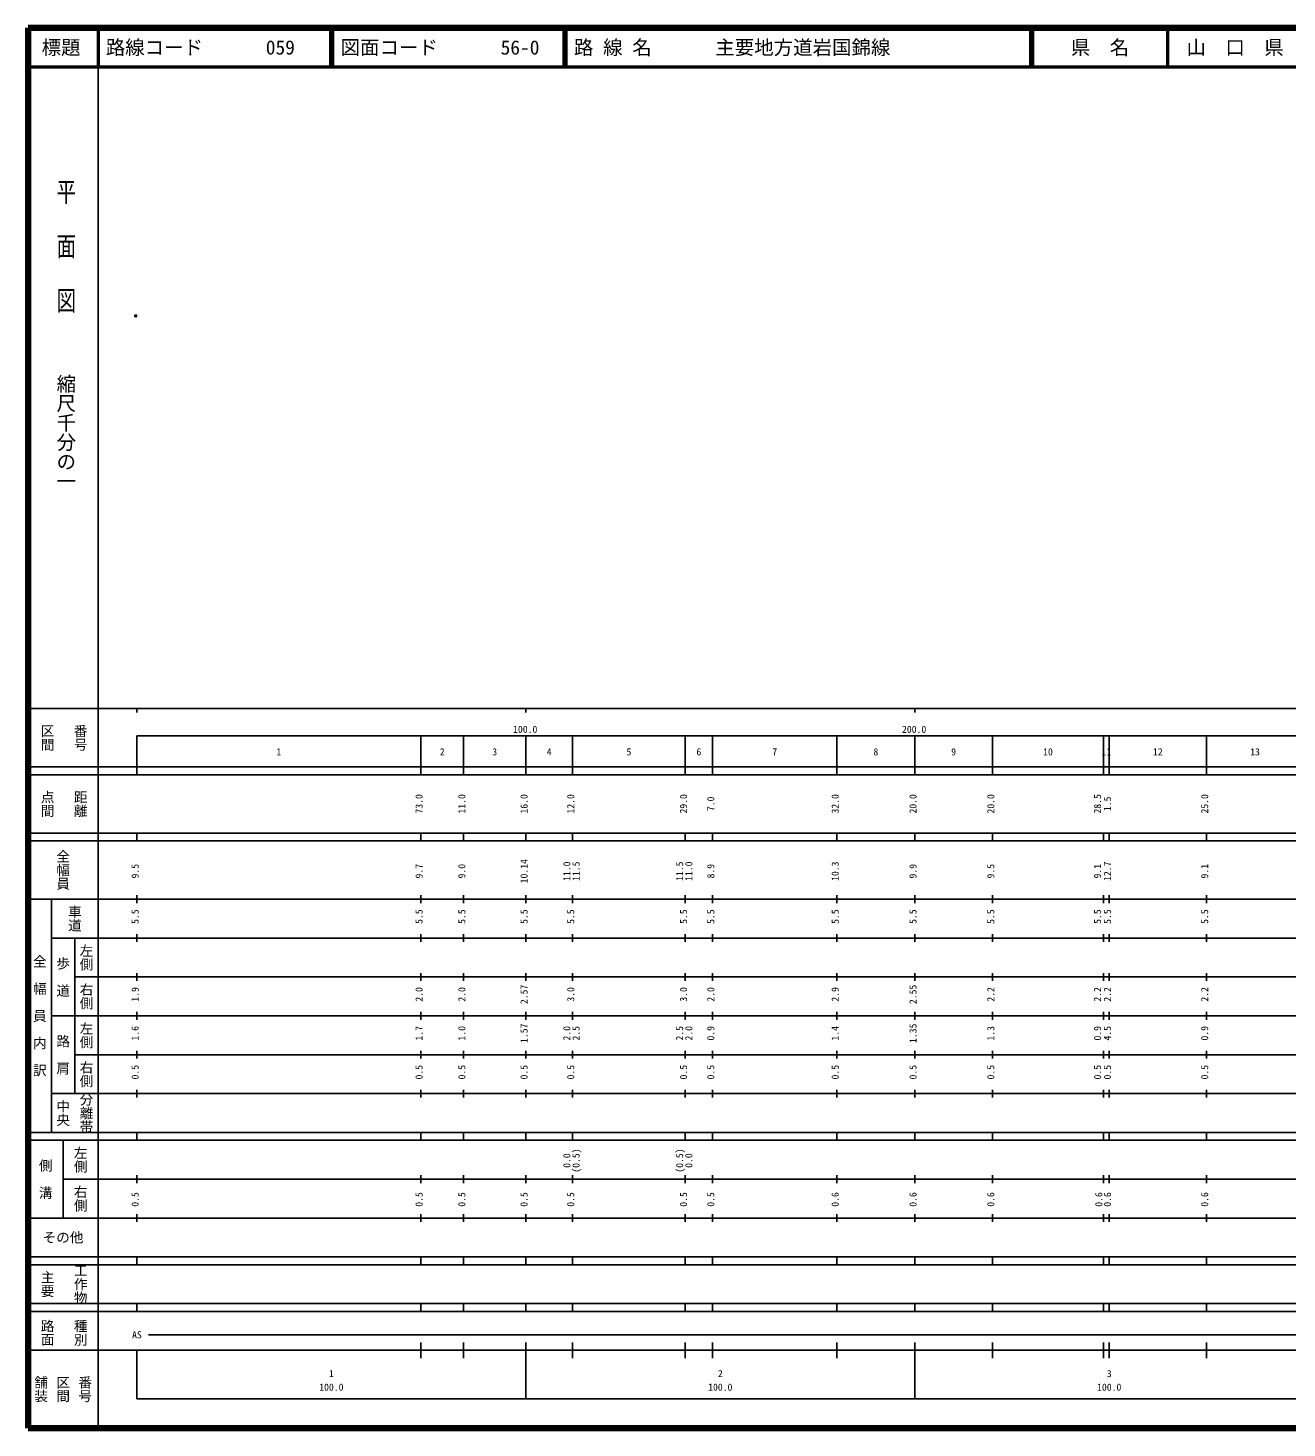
# Model space of a CAD drawing. Units: millimetres on the paper. Extents: x 40 to 680, y 20 to 380.
# Drawn here: x 40 to 363.7, y 20 to 380 of the extents above; entities that cross this region are included whole.
import ezdxf
from ezdxf.enums import TextEntityAlignment as Align

# ---------------------------------------------------------------- set-up
doc = ezdxf.new("R2010")
doc.units = ezdxf.units.MM
doc.header["$PDMODE"] = 32
doc.header["$PDSIZE"] = 0.5
doc.layers.add('M-OTRS', color=6, linetype='Continuous')
doc.layers.add('M-TTL-TXT', color=7, linetype='Continuous')
for name, color, linetype, lineweight in [('M-TTL', 2, 'Continuous', 140), ('M-TTL-BAND', 7, 'Continuous', 25), ('M-TTL-LINE', 7, 'Continuous', 50)]:
    doc.layers.add(name, color=color, linetype=linetype, lineweight=lineweight)
doc.styles.add('@ＭＳ ゴシック', font='')
doc.styles.add('ＭＳ ゴシック', font='')
doc.styles.get('@ＭＳ ゴシック').set_extended_font_data('@MS Gothic')
doc.styles.get('ＭＳ ゴシック').set_extended_font_data('MS Gothic')

msp = doc.modelspace()

# ---------------------------------------------------------------- linework, layer by layer
at = {"layer": 'M-OTRS'}
msp.add_point((67.686, 305.962), dxfattribs=at)
at = {"layer": 'M-TTL'}
for p, q in [((40, 380), (40, 20)), ((680, 380), (40, 380)), ((40, 20), (680, 20))]:
    msp.add_line(p, q, dxfattribs=at)
at = {"layer": 'M-TTL-BAND'}
for p, q in [((58, 370), (58, 20)), ((40, 205), (579, 205)), ((68, 205), (68, 204)), ((168, 205), (168, 204)), ((268, 205), (268, 204)), ((68, 198), (579, 198)), ((68, 198), (68, 188)), ((141, 188), (141, 198)), ((152, 188), (152, 198)), ((168, 188), (168, 198)), ((180, 188), (180, 198)), ((209, 188), (209, 198)), ((216, 188), (216, 198)), ((248, 188), (248, 198)), ((268, 188), (268, 198)), ((288, 188), (288, 198)), ((316.5, 188), (316.5, 198)), ((318, 188), (318, 198)), ((343, 188), (343, 198)), ((40, 190), (579, 190)), ((40, 188), (579, 188)), ((40, 173), (579, 173)), ((68, 171), (68, 173)), ((141, 171), (141, 173)), ((152, 171), (152, 173)), ((168, 171), (168, 173)), ((180, 171), (180, 173)), ((209, 171), (209, 173)), ((216, 171), (216, 173)), ((248, 171), (248, 173)), ((268, 171), (268, 173)), ((288, 171), (288, 173)), ((316.5, 171), (316.5, 173)), ((318, 171), (318, 173)), ((343, 171), (343, 173)), ((40, 171), (579, 171)), ((40, 156), (579, 156)), ((46, 96), (46, 156)), ((68, 155), (68, 157)), ((141, 155), (141, 157)), ((152, 155), (152, 157)), ((168, 155), (168, 157)), ((180, 155), (180, 157)), ((209, 155), (209, 157)), ((216, 155), (216, 157)), ((248, 155), (248, 157)), ((268, 155), (268, 157)), ((288, 155), (288, 157)), ((316.5, 155), (316.5, 157)), ((318, 155), (318, 157)), ((343, 155), (343, 157)), ((46, 146), (579, 146)), ((52, 146), (52, 106)), ((68, 145), (68, 147)), ((141, 145), (141, 147)), ((152, 145), (152, 147)), ((168, 145), (168, 147)), ((180, 145), (180, 147)), ((209, 145), (209, 147)), ((216, 145), (216, 147)), ((248, 145), (248, 147)), ((268, 145), (268, 147)), ((288, 145), (288, 147)), ((316.5, 145), (316.5, 147)), ((318, 145), (318, 147)), ((343, 145), (343, 147)), ((68, 135), (68, 137)), ((141, 135), (141, 137)), ((152, 135), (152, 137)), ((168, 135), (168, 137)), ((180, 135), (180, 137)), ((209, 135), (209, 137)), ((216, 135), (216, 137)), ((248, 135), (248, 137)), ((268, 135), (268, 137)), ((288, 135), (288, 137)), ((316.5, 135), (316.5, 137)), ((318, 135), (318, 137)), ((343, 135), (343, 137)), ((52, 136), (579, 136)), ((46, 126), (579, 126)), ((68, 125), (68, 127)), ((141, 125), (141, 127)), ((152, 125), (152, 127)), ((168, 125), (168, 127)), ((180, 125), (180, 127)), ((209, 125), (209, 127)), ((216, 125), (216, 127)), ((248, 125), (248, 127)), ((268, 125), (268, 127)), ((288, 125), (288, 127)), ((316.5, 125), (316.5, 127)), ((318, 125), (318, 127)), ((343, 125), (343, 127)), ((52, 116), (579, 116)), ((68, 115), (68, 117)), ((141, 115), (141, 117)), ((152, 115), (152, 117)), ((168, 115), (168, 117)), ((180, 115), (180, 117)), ((209, 115), (209, 117)), ((216, 115), (216, 117)), ((248, 115), (248, 117)), ((268, 115), (268, 117)), ((288, 115), (288, 117)), ((316.5, 115), (316.5, 117)), ((318, 115), (318, 117)), ((343, 115), (343, 117)), ((46, 106), (579, 106)), ((68, 105), (68, 107)), ((141, 105), (141, 107)), ((152, 105), (152, 107)), ((168, 105), (168, 107)), ((180, 105), (180, 107)), ((209, 105), (209, 107)), ((216, 105), (216, 107)), ((248, 105), (248, 107)), ((268, 105), (268, 107)), ((288, 105), (288, 107)), ((316.5, 105), (316.5, 107)), ((318, 105), (318, 107)), ((343, 105), (343, 107)), ((40, 96), (579, 96)), ((40, 94), (579, 94)), ((49, 94), (49, 74)), ((68, 94), (68, 96)), ((141, 94), (141, 96)), ((152, 94), (152, 96)), ((168, 94), (168, 96)), ((180, 94), (180, 96)), ((209, 94), (209, 96)), ((216, 94), (216, 96)), ((248, 94), (248, 96)), ((268, 94), (268, 96)), ((288, 94), (288, 96)), ((316.5, 94), (316.5, 96)), ((318, 94), (318, 96)), ((343, 94), (343, 96)), ((49, 84), (579, 84)), ((68, 83), (68, 85)), ((141, 83), (141, 85)), ((152, 83), (152, 85)), ((168, 83), (168, 85)), ((180, 83), (180, 85)), ((209, 83), (209, 85)), ((216, 83), (216, 85)), ((248, 83), (248, 85)), ((268, 83), (268, 85)), ((288, 83), (288, 85)), ((316.5, 83), (316.5, 85)), ((318, 83), (318, 85)), ((343, 83), (343, 85)), ((40, 74), (579, 74)), ((68, 73), (68, 75)), ((141, 73), (141, 75)), ((152, 73), (152, 75)), ((168, 73), (168, 75)), ((180, 73), (180, 75)), ((209, 73), (209, 75)), ((216, 73), (216, 75)), ((248, 73), (248, 75)), ((268, 73), (268, 75)), ((288, 73), (288, 75)), ((316.5, 73), (316.5, 75)), ((318, 73), (318, 75)), ((343, 73), (343, 75)), ((40, 64), (579, 64)), ((40, 62), (579, 62)), ((68, 62), (68, 64)), ((141, 62), (141, 64)), ((152, 62), (152, 64)), ((168, 62), (168, 64)), ((180, 62), (180, 64)), ((209, 62), (209, 64)), ((216, 62), (216, 64)), ((248, 62), (248, 64)), ((268, 62), (268, 64)), ((288, 62), (288, 64)), ((316.5, 62), (316.5, 64)), ((318, 62), (318, 64)), ((343, 62), (343, 64)), ((40, 52), (579, 52)), ((68, 50), (68, 52)), ((141, 50), (141, 52)), ((152, 50), (152, 52)), ((168, 50), (168, 52)), ((180, 50), (180, 52)), ((209, 50), (209, 52)), ((216, 50), (216, 52)), ((248, 50), (248, 52)), ((268, 50), (268, 52)), ((288, 50), (288, 52)), ((316.5, 50), (316.5, 52)), ((318, 50), (318, 52)), ((343, 50), (343, 52)), ((40, 50), (579, 50)), ((71, 44), (565, 44)), ((40, 40), (579, 40)), ((68, 40), (68, 27.5)), ((141, 38), (141, 42)), ((152, 38), (152, 42)), ((168, 27.5), (168, 42)), ((180, 38), (180, 42)), ((209, 38), (209, 42)), ((216, 38), (216, 42)), ((248, 38), (248, 42)), ((268, 27.5), (268, 42)), ((288, 38), (288, 42)), ((316.5, 38), (316.5, 42)), ((318, 38), (318, 42)), ((343, 38), (343, 42)), ((68, 27.5), (579, 27.5))]:
    msp.add_line(p, q, dxfattribs=at)
at = {"layer": 'M-TTL-LINE'}
for p, q in [((58, 380), (58, 370)), ((117.75, 380), (117.75, 370)), ((118.25, 380), (118.25, 370)), ((177.75, 380), (177.75, 370)), ((178.25, 380), (178.25, 370)), ((297.75, 380), (297.75, 370)), ((298.25, 380), (298.25, 370)), ((333, 380), (333, 370)), ((40, 370), (680, 370))]:
    msp.add_line(p, q, dxfattribs=at)

# ---------------------------------------------------------------- texts
at = {"layer": 'M-TTL-BAND', "style": '@ＭＳ ゴシック', "width": 1.4}
msp.add_text('平  面  図', height=3.666, rotation=270, dxfattribs=at).set_placement((49.777, 306.475), align=Align.MIDDLE_RIGHT)
at = {"layer": 'M-TTL-BAND', "style": '@ＭＳ ゴシック'}
msp.add_text('縮尺千分の一', height=3.666, rotation=270, dxfattribs=at).set_placement((49.777, 261.03), align=Align.MIDDLE_RIGHT)
for s, p in [('区間', (45, 197.5)), ('番号', (53.5, 197.5)), ('点間', (45, 180.5)), ('距離', (53.5, 180.5)), ('全幅員', (49, 163.5)), ('車道', (52, 151)), ('左側', (55, 141)), ('全\u3000幅\u3000員\u3000内\u3000訳', (43, 126)), ('歩\u3000道', (49, 136)), ('右側', (55, 131)), ('左側', (55, 121)), ('路\u3000肩', (49, 116)), ('右側', (55, 111)), ('分離帯', (55, 101)), ('中央', (49, 101)), ('左側', (53.5, 89)), ('側\u3000溝', (44.5, 84)), ('右側', (53.5, 79)), ('工作物', (53.5, 57)), ('主要', (45, 57)), ('路面', (45, 44.5)), ('種別', (53.5, 44.5)), ('舗装', (43.333, 30)), ('区間', (49, 30)), ('番号', (54.667, 30))]:
    msp.add_text(s, height=2.566, rotation=270, dxfattribs=at).set_placement(p, align=Align.MIDDLE_CENTER)
at = {"layer": 'M-TTL-BAND', "style": 'ＭＳ ゴシック'}
for s, p in [('100.0', (167.844, 198.195)), ('200.0', (267.844, 198.195)), ('1', (104.5, 192.405)), ('2', (146.5, 192.405)), ('3', (160, 192.405)), ('4', (174, 192.405)), ('5', (194.5, 192.405)), ('6', (212.5, 192.405)), ('7', (232, 192.405)), ('8', (258, 192.405)), ('9', (278, 192.405)), ('10', (302.25, 192.405)), ('11', (317.25, 192.405)), ('12', (330.5, 192.405)), ('13', (355.5, 192.405)), ('AS', (68, 42.5)), ('1', (118, 32.523)), ('2', (218, 32.523)), ('3', (318, 32.523)), ('100.0', (118, 29.033)), ('100.0', (218, 29.033)), ('100.0', (318, 29.033))]:
    msp.add_text(s, height=1.833, dxfattribs=at).set_placement(p, align=Align.BOTTOM_CENTER)
for s, p in [('73.0', (142, 180.5)), ('11.0', (153, 180.5)), ('16.0', (169, 180.5)), ('12.0', (181, 180.5)), ('29.0', (210, 180.5)), ('7.0', (217, 180.5)), ('32.0', (249, 180.5)), ('20.0', (269, 180.5)), ('20.0', (289, 180.5)), ('28.5', (316.446, 180.5)), ('1.5', (319, 180.5)), ('25.0', (344, 180.5)), ('10.14', (169, 163.174)), ('9.5', (69, 163.174)), ('9.7', (142, 163.174)), ('9.0', (153, 163.174)), ('11.0', (180, 163.174)), ('11.5', (182.37, 163.174)), ('11.5', (209, 163.174)), ('11.0', (211.37, 163.174)), ('8.9', (217, 163.174)), ('10.3', (249, 163.174)), ('9.9', (269, 163.174)), ('9.5', (289, 163.174)), ('9.1', (316.446, 163.174)), ('12.7', (319, 163.174)), ('9.1', (344, 163.174)), ('5.5', (69, 151.5)), ('5.5', (142, 151.5)), ('5.5', (153, 151.5)), ('5.5', (169, 151.5)), ('5.5', (181, 151.5)), ('5.5', (210, 151.5)), ('5.5', (217, 151.5)), ('5.5', (249, 151.5)), ('5.5', (269, 151.5)), ('5.5', (289, 151.5)), ('5.5', (316.446, 151.5)), ('5.5', (319, 151.5)), ('5.5', (344, 151.5)), ('1.9', (69, 131.5)), ('2.0', (142, 131.5)), ('2.0', (153, 131.5)), ('2.57', (169, 131.5)), ('3.0', (181, 131.5)), ('3.0', (210, 131.5)), ('2.0', (217, 131.5)), ('2.9', (249, 131.5)), ('2.55', (269, 131.5)), ('2.2', (289, 131.5)), ('2.2', (316.446, 131.5)), ('2.2', (319, 131.5)), ('2.2', (344, 131.5)), ('1.6', (69, 121.5)), ('1.7', (142, 121.5)), ('1.0', (153, 121.5)), ('1.57', (169, 121.5)), ('2.0', (180, 121.5)), ('2.5', (182.37, 121.5)), ('2.5', (209, 121.5)), ('2.0', (211.37, 121.5)), ('0.9', (217, 121.5)), ('1.4', (249, 121.5)), ('1.35', (269, 121.5)), ('1.3', (289, 121.5)), ('0.9', (316.446, 121.5)), ('4.5', (319, 121.5)), ('0.9', (344, 121.5)), ('0.5', (69, 111.5)), ('0.5', (142, 111.5)), ('0.5', (153, 111.5)), ('0.5', (169, 111.5)), ('0.5', (181, 111.5)), ('0.5', (210, 111.5)), ('0.5', (217, 111.5)), ('0.5', (249, 111.5)), ('0.5', (269, 111.5)), ('0.5', (289, 111.5)), ('0.5', (316.446, 111.5)), ('0.5', (319, 111.5)), ('0.5', (344, 111.5)), ('0.0', (180, 88.764)), ('(0.5)', (182.37, 88.764)), ('(0.5)', (209, 88.764)), ('0.0', (211.37, 88.764)), ('0.5', (69, 78.764)), ('0.5', (142, 78.764)), ('0.5', (153, 78.764)), ('0.5', (169, 78.764)), ('0.5', (181, 78.764)), ('0.5', (210, 78.764)), ('0.5', (217, 78.764)), ('0.6', (249, 78.764)), ('0.6', (269, 78.764)), ('0.6', (289, 78.764)), ('0.6', (316.78, 78.764)), ('0.6', (319, 78.764)), ('0.6', (344, 78.764))]:
    msp.add_text(s, height=1.833, rotation=90, dxfattribs=at).set_placement(p, align=Align.BOTTOM_CENTER)
msp.add_text('その他', height=2.566, dxfattribs=at).set_placement((49, 69), align=Align.MIDDLE_CENTER)
at = {"layer": 'M-TTL-TXT', "style": 'ＭＳ ゴシック'}
for s, p in [('標題', (48.5, 375)), ('県\u3000名', (315.625, 375)), ('山\u3000口\u3000県', (350.375, 375))]:
    msp.add_text(s, height=3.666, dxfattribs=at).set_placement(p, align=Align.MIDDLE_CENTER)
for s, p in [('路線コード', (60, 375)), ('059', (101.142, 375)), ('図面コード', (120.38, 375)), ('56-0', (161.521, 375)), ('路 線 名', (180.38, 375)), ('主要地方道岩国錦線', (216.734, 375))]:
    msp.add_text(s, height=3.666, dxfattribs=at).set_placement(p, align=Align.MIDDLE_LEFT)

doc.saveas('drawing.dxf')
